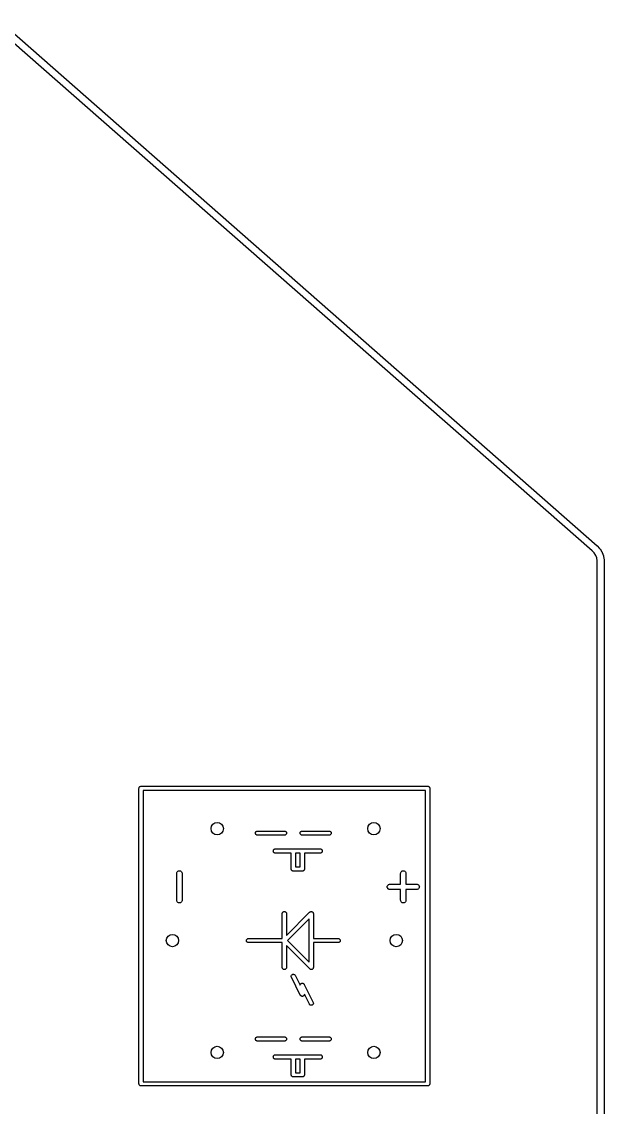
# Model space of a CAD drawing. Extents: x 17 to 176, y -177 to -9.
# Drawn here: x 159.06 to 175.58, y -67.72 to -36.92 of the extents above; entities that cross this region are included whole.
import ezdxf

# ---------------------------------------------------------------- set-up
doc = ezdxf.new("R2010")
doc.units = 0
doc.layers.add('BLACK', color=7, linetype='CONTINUOUS')

msp = doc.modelspace()

# ---------------------------------------------------------------- linework, layer by layer
at = {"layer": 'BLACK', "linetype": 'CONTINUOUS'}
for p, q in [((126.862, -9.1919), (175.379, -51.7871)), ((175.24, -51.931), (126.736, -9.3476)), ((175.297, -51.9926), (175.24, -51.931)), ((175.34, -52.0601), (175.297, -51.9926)), ((175.379, -51.7871), (175.382, -51.7907)), ((175.382, -51.7907), (175.382, -51.7907)), ((175.382, -51.7907), (175.45, -51.8631)), ((175.45, -51.8631), (175.451, -51.8641)), ((175.451, -51.8641), (175.457, -51.8713)), ((175.457, -51.8713), (175.462, -51.8785)), ((175.462, -51.8785), (175.514, -51.9627)), ((175.514, -51.9627), (175.515, -51.9639)), ((175.515, -51.9639), (175.519, -51.9721)), ((175.519, -51.9721), (175.523, -51.9802)), ((175.523, -51.9802), (175.558, -52.0729)), ((175.368, -52.1345), (175.34, -52.0601)), ((175.381, -52.2161), (175.368, -52.1345)), ((175.382, -52.2426), (175.381, -52.2161)), ((175.382, -176.017), (175.382, -52.2426)), ((175.558, -52.0729), (175.558, -52.0729)), ((175.558, -52.0729), (175.558, -52.0729)), ((175.558, -52.0729), (175.559, -52.0742)), ((175.559, -52.0742), (175.561, -52.083)), ((175.561, -52.083), (175.563, -52.0918)), ((175.563, -52.0918), (175.58, -52.1895)), ((175.58, -52.1895), (175.58, -52.1909)), ((175.58, -52.1909), (175.58, -52.1968)), ((175.58, -52.1968), (175.581, -52.2027)), ((175.581, -52.2027), (175.582, -52.2342)), ((175.582, -52.2342), (175.582, -52.2359)), ((175.582, -52.2359), (175.582, -176.027)), ((162.384, -58.672), (162.385, -58.6602)), ((162.384, -58.675), (162.384, -58.672)), ((162.384, -67.0511), (162.384, -58.675)), ((162.385, -58.6602), (162.388, -58.6489)), ((162.388, -58.6489), (162.394, -58.6385)), ((162.394, -58.6385), (162.401, -58.6294)), ((162.401, -58.6294), (162.411, -58.6219)), ((162.411, -58.6219), (162.421, -58.6163)), ((162.421, -58.6163), (162.432, -58.6129)), ((162.432, -58.6129), (162.441, -58.612)), ((162.441, -58.612), (162.444, -58.6117)), ((162.441, -58.612), (162.441, -58.612)), ((162.444, -58.6117), (162.447, -58.612)), ((162.447, -58.612), (170.569, -58.612)), ((162.504, -58.732), (162.504, -66.994)), ((170.512, -58.732), (162.504, -58.732)), ((170.512, -58.9231), (170.512, -58.732)), ((170.569, -58.612), (170.572, -58.6117)), ((170.572, -58.6117), (170.575, -58.612)), ((170.575, -58.612), (170.575, -58.612)), ((170.575, -58.612), (170.584, -58.6129)), ((170.584, -58.6129), (170.595, -58.6163)), ((170.595, -58.6163), (170.605, -58.6219)), ((170.605, -58.6219), (170.615, -58.6294)), ((170.615, -58.6294), (170.622, -58.6385)), ((170.622, -58.6385), (170.628, -58.6489)), ((170.628, -58.6489), (170.631, -58.6602)), ((170.631, -58.6602), (170.632, -58.672)), ((170.632, -58.672), (170.632, -58.6749)), ((170.632, -58.6749), (170.632, -67.0511)), ((170.512, -66.994), (170.512, -58.9231)), ((165.686, -59.942), (165.687, -59.9302)), ((165.687, -59.9538), (165.686, -59.942)), ((165.687, -59.9302), (165.69, -59.9189)), ((165.69, -59.9651), (165.687, -59.9538)), ((165.69, -59.9189), (165.696, -59.9085)), ((165.696, -59.9755), (165.69, -59.9651)), ((165.696, -59.9085), (165.703, -59.8994)), ((165.703, -59.9846), (165.696, -59.9755)), ((165.703, -59.8994), (165.713, -59.8919)), ((165.713, -59.9921), (165.703, -59.9846)), ((165.713, -59.8919), (165.723, -59.8863)), ((165.723, -59.9977), (165.713, -59.9921)), ((165.723, -59.8863), (165.734, -59.8829)), ((165.734, -60.0011), (165.723, -59.9977)), ((165.734, -59.8829), (165.743, -59.882)), ((165.743, -60.002), (165.734, -60.0011)), ((165.743, -59.882), (166.511, -59.882)), ((166.511, -60.002), (165.743, -60.002)), ((166.511, -59.882), (166.52, -59.8829)), ((166.52, -60.0011), (166.511, -60.002)), ((166.52, -59.8829), (166.531, -59.8863)), ((166.531, -59.9977), (166.52, -60.0011)), ((166.531, -59.8863), (166.541, -59.8919)), ((166.541, -59.9921), (166.531, -59.9977)), ((166.541, -59.8919), (166.551, -59.8994)), ((166.551, -59.9846), (166.541, -59.9921)), ((166.551, -59.8994), (166.558, -59.9085)), ((166.558, -59.9755), (166.551, -59.9846)), ((166.558, -59.9085), (166.564, -59.9189)), ((166.564, -59.9651), (166.558, -59.9755)), ((166.564, -59.9189), (166.567, -59.9302)), ((166.567, -59.9538), (166.564, -59.9651)), ((166.567, -59.9302), (166.568, -59.942)), ((166.568, -59.942), (166.567, -59.9538)), ((166.956, -59.942), (166.957, -59.9302)), ((166.957, -59.9538), (166.956, -59.942)), ((166.957, -59.9302), (166.96, -59.9189)), ((166.96, -59.9651), (166.957, -59.9538)), ((166.96, -59.9189), (166.966, -59.9085)), ((166.966, -59.9755), (166.96, -59.9651)), ((166.966, -59.9085), (166.973, -59.8994)), ((166.973, -59.9846), (166.966, -59.9755)), ((166.973, -59.8994), (166.983, -59.8919)), ((166.983, -59.9921), (166.973, -59.9846)), ((166.983, -59.8919), (166.993, -59.8863)), ((166.993, -59.9977), (166.983, -59.9921)), ((166.993, -59.8863), (167.004, -59.8829)), ((167.004, -60.0011), (166.993, -59.9977)), ((167.004, -59.8829), (167.013, -59.882)), ((167.013, -60.002), (167.004, -60.0011)), ((167.013, -59.882), (167.781, -59.882)), ((167.781, -60.002), (167.013, -60.002)), ((167.781, -59.882), (167.79, -59.8829)), ((167.79, -60.0011), (167.781, -60.002)), ((167.79, -59.8829), (167.801, -59.8863)), ((167.801, -59.9977), (167.79, -60.0011)), ((167.801, -59.8863), (167.811, -59.8919)), ((167.811, -59.9921), (167.801, -59.9977)), ((167.811, -59.8919), (167.821, -59.8994)), ((167.821, -59.9846), (167.811, -59.9921)), ((167.821, -59.8994), (167.828, -59.9085)), ((167.828, -59.9755), (167.821, -59.9846)), ((167.828, -59.9085), (167.834, -59.9189)), ((167.834, -59.9651), (167.828, -59.9755)), ((167.834, -59.9189), (167.837, -59.9302)), ((167.837, -59.9538), (167.834, -59.9651)), ((167.837, -59.9302), (167.838, -59.942)), ((167.838, -59.942), (167.837, -59.9538)), ((166.194, -60.45), (166.195, -60.4382)), ((166.195, -60.4618), (166.194, -60.45)), ((166.195, -60.4382), (166.198, -60.4269)), ((166.198, -60.4731), (166.195, -60.4618)), ((166.198, -60.4269), (166.204, -60.4165)), ((166.204, -60.4835), (166.198, -60.4731)), ((166.204, -60.4165), (166.211, -60.4074)), ((166.211, -60.4926), (166.204, -60.4835)), ((166.211, -60.4074), (166.221, -60.3999)), ((166.221, -60.5001), (166.211, -60.4926)), ((166.221, -60.3999), (166.231, -60.3943)), ((166.231, -60.5057), (166.221, -60.5001)), ((166.231, -60.3943), (166.242, -60.3909)), ((166.242, -60.5091), (166.231, -60.5057)), ((166.242, -60.3909), (166.251, -60.39)), ((166.251, -60.51), (166.242, -60.5091)), ((166.251, -60.39), (166.759, -60.39)), ((166.702, -60.51), (166.251, -60.51)), ((166.702, -60.9551), (166.702, -60.51)), ((166.759, -60.39), (166.762, -60.3897)), ((166.762, -60.3897), (166.765, -60.39)), ((166.765, -60.39), (167.013, -60.39)), ((166.822, -60.51), (166.822, -60.898)), ((166.956, -60.51), (166.822, -60.51)), ((166.956, -60.898), (166.956, -60.51)), ((167.013, -60.39), (167.016, -60.3897)), ((167.016, -60.3897), (167.019, -60.39)), ((167.019, -60.39), (167.527, -60.39)), ((167.527, -60.51), (167.076, -60.51)), ((167.076, -60.51), (167.076, -60.9551)), ((167.527, -60.39), (167.536, -60.3909)), ((167.536, -60.5091), (167.527, -60.51)), ((167.536, -60.3909), (167.547, -60.3943)), ((167.547, -60.5057), (167.536, -60.5091)), ((167.547, -60.3943), (167.557, -60.3999)), ((167.557, -60.5001), (167.547, -60.5057)), ((167.557, -60.3999), (167.567, -60.4074)), ((167.567, -60.4926), (167.557, -60.5001)), ((167.567, -60.4074), (167.574, -60.4165)), ((167.574, -60.4835), (167.567, -60.4926)), ((167.574, -60.4165), (167.58, -60.4269)), ((167.58, -60.4731), (167.574, -60.4835)), ((167.58, -60.4269), (167.583, -60.4382)), ((167.583, -60.4618), (167.58, -60.4731)), ((167.583, -60.4382), (167.584, -60.45)), ((167.584, -60.45), (167.583, -60.4618)), ((166.702, -60.958), (166.702, -60.9551)), ((166.703, -60.9698), (166.702, -60.958)), ((166.706, -60.9811), (166.703, -60.9698)), ((166.712, -60.9915), (166.706, -60.9811)), ((166.822, -60.898), (166.956, -60.898)), ((167.072, -60.9811), (167.066, -60.9915)), ((167.075, -60.9698), (167.072, -60.9811)), ((167.076, -60.9609), (167.075, -60.9698)), ((167.076, -60.9551), (167.076, -60.958)), ((167.076, -60.958), (167.076, -60.9609)), ((167.076, -60.9609), (167.076, -60.9609)), ((163.456, -61.084), (163.458, -61.0695)), ((163.456, -61.085), (163.456, -61.084)), ((163.456, -61.847), (163.456, -61.085)), ((163.458, -61.0695), (163.462, -61.0555)), ((163.462, -61.0555), (163.47, -61.0427)), ((163.47, -61.0427), (163.479, -61.0315)), ((163.479, -61.0315), (163.49, -61.0223)), ((163.49, -61.0223), (163.503, -61.0155)), ((163.503, -61.0155), (163.517, -61.0114)), ((163.517, -61.0114), (163.532, -61.01)), ((163.532, -61.01), (163.547, -61.0116)), ((163.547, -61.0116), (163.56, -61.0159)), ((163.56, -61.0159), (163.573, -61.0229)), ((163.573, -61.0229), (163.585, -61.0322)), ((163.585, -61.0322), (163.594, -61.0435)), ((163.594, -61.0435), (163.601, -61.0565)), ((163.601, -61.0565), (163.605, -61.0705)), ((163.605, -61.0705), (163.606, -61.085)), ((163.606, -61.085), (163.606, -61.847)), ((166.719, -61.0006), (166.712, -60.9915)), ((166.729, -61.0081), (166.719, -61.0006)), ((166.739, -61.0137), (166.729, -61.0081)), ((166.75, -61.0171), (166.739, -61.0137)), ((166.762, -61.0183), (166.75, -61.0171)), ((166.765, -61.018), (166.762, -61.0183)), ((167.013, -61.018), (166.765, -61.018)), ((167.016, -61.0183), (167.013, -61.018)), ((167.028, -61.0171), (167.016, -61.0183)), ((167.039, -61.0137), (167.028, -61.0171)), ((167.049, -61.0081), (167.039, -61.0137)), ((167.059, -61.0006), (167.049, -61.0081)), ((167.066, -60.9915), (167.059, -61.0006)), ((169.806, -61.084), (169.808, -61.0695)), ((169.806, -61.085), (169.806, -61.084)), ((169.806, -61.391), (169.806, -61.085)), ((169.808, -61.0695), (169.812, -61.0555)), ((169.812, -61.0555), (169.82, -61.0427)), ((169.82, -61.0427), (169.829, -61.0315)), ((169.829, -61.0315), (169.84, -61.0223)), ((169.84, -61.0223), (169.853, -61.0155)), ((169.853, -61.0155), (169.867, -61.0114)), ((169.867, -61.0114), (169.882, -61.01)), ((169.882, -61.01), (169.897, -61.0116)), ((169.897, -61.0116), (169.91, -61.0159)), ((169.91, -61.0159), (169.923, -61.0229)), ((169.923, -61.0229), (169.935, -61.0322)), ((169.935, -61.0322), (169.944, -61.0435)), ((169.944, -61.0435), (169.951, -61.0565)), ((169.951, -61.0565), (169.955, -61.0705)), ((169.955, -61.0705), (169.956, -61.085)), ((169.956, -61.085), (169.956, -61.391)), ((169.425, -61.4655), (169.427, -61.4509)), ((169.427, -61.4801), (169.425, -61.4655)), ((169.427, -61.4509), (169.431, -61.4369)), ((169.431, -61.4941), (169.427, -61.4801)), ((169.431, -61.4369), (169.438, -61.4241)), ((169.438, -61.5071), (169.431, -61.4941)), ((169.438, -61.4241), (169.448, -61.4128)), ((169.447, -61.5185), (169.438, -61.5071)), ((169.458, -61.5279), (169.447, -61.5185)), ((169.448, -61.4128), (169.459, -61.4035)), ((169.471, -61.5349), (169.458, -61.5279)), ((169.459, -61.4035), (169.472, -61.3967)), ((169.485, -61.5394), (169.471, -61.5349)), ((169.472, -61.3967), (169.486, -61.3924)), ((169.499, -61.541), (169.485, -61.5394)), ((169.486, -61.3924), (169.5, -61.391)), ((169.5, -61.541), (169.499, -61.541)), ((169.5, -61.391), (169.806, -61.391)), ((169.806, -61.541), (169.5, -61.541)), ((169.806, -61.847), (169.806, -61.541)), ((169.956, -61.391), (170.262, -61.391)), ((170.262, -61.541), (169.956, -61.541)), ((169.956, -61.541), (169.956, -61.847)), ((170.262, -61.391), (170.263, -61.391)), ((170.277, -61.5396), (170.262, -61.541)), ((170.263, -61.391), (170.278, -61.3926)), ((170.291, -61.5353), (170.277, -61.5396)), ((170.278, -61.3926), (170.292, -61.3971)), ((170.304, -61.5285), (170.291, -61.5353)), ((170.292, -61.3971), (170.305, -61.4041)), ((170.315, -61.5192), (170.304, -61.5285)), ((170.305, -61.4041), (170.316, -61.4135)), ((170.325, -61.5079), (170.315, -61.5192)), ((170.316, -61.4135), (170.325, -61.4249)), ((170.325, -61.4249), (170.332, -61.4379)), ((170.332, -61.4951), (170.325, -61.5079)), ((170.332, -61.4379), (170.336, -61.4519)), ((170.336, -61.4811), (170.332, -61.4951)), ((170.336, -61.4519), (170.337, -61.4665)), ((170.337, -61.4665), (170.336, -61.4811)), ((163.458, -61.8615), (163.456, -61.847)), ((163.462, -61.8755), (163.458, -61.8615)), ((163.469, -61.8885), (163.462, -61.8755)), ((163.478, -61.8998), (163.469, -61.8885)), ((163.489, -61.9091), (163.478, -61.8998)), ((163.502, -61.9161), (163.489, -61.9091)), ((163.572, -61.9097), (163.56, -61.9165)), ((163.584, -61.9005), (163.572, -61.9097)), ((163.593, -61.8893), (163.584, -61.9005)), ((163.6, -61.8765), (163.593, -61.8893)), ((163.605, -61.8625), (163.6, -61.8765)), ((163.606, -61.848), (163.605, -61.8625)), ((163.606, -61.847), (163.606, -61.848)), ((169.808, -61.8615), (169.806, -61.847)), ((169.812, -61.8755), (169.808, -61.8615)), ((169.819, -61.8885), (169.812, -61.8755)), ((169.828, -61.8998), (169.819, -61.8885)), ((169.839, -61.9091), (169.828, -61.8998)), ((169.852, -61.9161), (169.839, -61.9091)), ((169.922, -61.9097), (169.91, -61.9165)), ((169.934, -61.9005), (169.922, -61.9097)), ((169.943, -61.8893), (169.934, -61.9005)), ((169.95, -61.8765), (169.943, -61.8893)), ((169.955, -61.8625), (169.95, -61.8765)), ((169.956, -61.848), (169.955, -61.8625)), ((169.956, -61.847), (169.956, -61.848)), ((163.516, -61.9204), (163.502, -61.9161)), ((163.531, -61.9219), (163.516, -61.9204)), ((163.545, -61.9206), (163.531, -61.9219)), ((163.56, -61.9165), (163.545, -61.9206)), ((166.448, -62.2251), (166.449, -62.2162)), ((166.449, -62.2162), (166.452, -62.2049)), ((166.452, -62.2049), (166.458, -62.1945)), ((166.458, -62.1945), (166.465, -62.1854)), ((166.465, -62.1854), (166.475, -62.1779)), ((166.475, -62.1779), (166.485, -62.1723)), ((166.485, -62.1723), (166.496, -62.1689)), ((166.496, -62.1689), (166.508, -62.1677)), ((166.508, -62.1677), (166.52, -62.1689)), ((166.52, -62.1689), (166.531, -62.1723)), ((166.531, -62.1723), (166.541, -62.1779)), ((166.541, -62.1779), (166.551, -62.1854)), ((166.551, -62.1854), (166.558, -62.1945)), ((166.558, -62.1945), (166.564, -62.2049)), ((166.564, -62.2049), (166.567, -62.2162)), ((166.567, -62.2162), (166.568, -62.2251)), ((166.568, -62.8451), (167.225, -62.1876)), ((167.225, -62.1876), (167.227, -62.1854)), ((167.227, -62.1854), (167.23, -62.1835)), ((167.23, -62.1835), (167.237, -62.1779)), ((167.23, -62.1835), (167.23, -62.1835)), ((167.237, -62.1779), (167.247, -62.1723)), ((167.247, -62.1723), (167.258, -62.1689)), ((167.258, -62.1689), (167.27, -62.1677)), ((167.27, -62.1677), (167.282, -62.1689)), ((167.282, -62.1689), (167.29, -62.1713)), ((167.29, -62.1713), (167.293, -62.1723)), ((167.293, -62.1723), (167.303, -62.1779)), ((167.303, -62.1779), (167.313, -62.1854)), ((167.313, -62.1854), (167.32, -62.1945)), ((167.32, -62.1945), (167.326, -62.2049)), ((167.326, -62.2049), (167.329, -62.2162)), ((167.329, -62.2162), (167.33, -62.2251)), ((169.866, -61.9204), (169.852, -61.9161)), ((169.881, -61.9219), (169.866, -61.9204)), ((169.895, -61.9206), (169.881, -61.9219)), ((169.91, -61.9165), (169.895, -61.9206)), ((166.448, -62.7363), (166.448, -62.2251)), ((166.568, -62.2251), (166.568, -62.8451)), ((167.21, -62.3729), (166.593, -62.99)), ((167.21, -62.987), (167.21, -62.3729)), ((167.33, -62.2251), (167.33, -62.2251)), ((167.33, -62.2251), (167.33, -62.228)), ((167.33, -62.228), (167.33, -62.2309)), ((167.33, -62.2309), (167.33, -62.93)), ((166.448, -62.93), (166.448, -62.7363)), ((165.432, -62.99), (165.433, -62.9782)), ((165.433, -63.0018), (165.432, -62.99)), ((165.433, -62.9782), (165.436, -62.9669)), ((165.436, -63.0131), (165.433, -63.0018)), ((165.436, -62.9669), (165.442, -62.9565)), ((165.442, -63.0235), (165.436, -63.0131)), ((165.442, -62.9565), (165.449, -62.9474)), ((165.449, -63.0326), (165.442, -63.0235)), ((165.449, -62.9474), (165.459, -62.9399)), ((165.459, -63.0401), (165.449, -63.0326)), ((165.459, -62.9399), (165.469, -62.9343)), ((165.469, -63.0457), (165.459, -63.0401)), ((165.469, -62.9343), (165.48, -62.9309)), ((165.48, -63.0491), (165.469, -63.0457)), ((165.48, -62.9309), (165.489, -62.93)), ((165.489, -63.05), (165.48, -63.0491)), ((165.489, -62.93), (166.448, -62.93)), ((166.448, -63.05), (165.489, -63.05)), ((166.448, -63.7549), (166.448, -63.05)), ((167.226, -63.7924), (166.568, -63.1349)), ((166.568, -63.1349), (166.568, -63.7549)), ((166.593, -62.99), (167.21, -63.6071)), ((167.21, -62.99), (167.21, -62.987)), ((167.21, -62.9929), (167.21, -62.99)), ((167.21, -63.6071), (167.21, -62.9929)), ((167.33, -62.93), (168.035, -62.93)), ((168.035, -63.05), (167.33, -63.05)), ((167.33, -63.05), (167.33, -63.7491)), ((168.035, -62.93), (168.044, -62.9309)), ((168.044, -63.0491), (168.035, -63.05)), ((168.044, -62.9309), (168.055, -62.9343)), ((168.055, -63.0457), (168.044, -63.0491)), ((168.055, -62.9343), (168.065, -62.9399)), ((168.065, -63.0401), (168.055, -63.0457)), ((168.065, -62.9399), (168.075, -62.9474)), ((168.075, -63.0326), (168.065, -63.0401)), ((168.075, -62.9474), (168.082, -62.9565)), ((168.082, -63.0235), (168.075, -63.0326)), ((168.082, -62.9565), (168.088, -62.9669)), ((168.088, -63.0131), (168.082, -63.0235)), ((168.088, -62.9669), (168.091, -62.9782)), ((168.091, -63.0018), (168.088, -63.0131)), ((168.091, -62.9782), (168.092, -62.99)), ((168.092, -62.99), (168.091, -63.0018)), ((166.449, -63.7638), (166.448, -63.7549)), ((166.568, -63.7549), (166.567, -63.7638)), ((167.33, -63.7549), (167.329, -63.7638)), ((167.33, -63.7491), (167.33, -63.752)), ((167.33, -63.752), (167.33, -63.7549)), ((167.33, -63.7549), (167.33, -63.7549)), ((166.452, -63.7751), (166.449, -63.7638)), ((166.458, -63.7855), (166.452, -63.7751)), ((166.465, -63.7946), (166.458, -63.7855)), ((166.475, -63.8021), (166.465, -63.7946)), ((166.485, -63.8077), (166.475, -63.8021)), ((166.496, -63.8111), (166.485, -63.8077)), ((166.508, -63.8123), (166.496, -63.8111)), ((166.52, -63.8111), (166.508, -63.8123)), ((166.531, -63.8077), (166.52, -63.8111)), ((166.541, -63.8021), (166.531, -63.8077)), ((166.551, -63.7946), (166.541, -63.8021)), ((166.558, -63.7855), (166.551, -63.7946)), ((166.564, -63.7751), (166.558, -63.7855)), ((166.567, -63.7638), (166.564, -63.7751)), ((166.702, -63.9985), (166.705, -63.9869)), ((166.702, -64.0103), (166.702, -63.9985)), ((166.704, -64.0219), (166.702, -64.0103)), ((166.707, -64.0302), (166.704, -64.0219)), ((166.705, -63.9869), (166.71, -63.9761)), ((166.96, -64.5363), (166.707, -64.0302)), ((166.71, -63.9761), (166.716, -63.9665)), ((166.716, -63.9665), (166.725, -63.9584)), ((166.725, -63.9584), (166.735, -63.9521)), ((166.735, -63.9521), (166.746, -63.9479)), ((166.746, -63.9479), (166.758, -63.9459)), ((166.758, -63.9459), (166.77, -63.9462)), ((166.77, -63.9462), (166.781, -63.9488)), ((166.781, -63.9488), (166.792, -63.9536)), ((166.792, -63.9536), (166.802, -63.9605)), ((166.802, -63.9605), (166.81, -63.969)), ((166.81, -63.969), (166.814, -63.9765)), ((166.814, -63.9765), (166.956, -64.2598)), ((167.227, -63.7946), (167.226, -63.7924)), ((167.23, -63.7965), (167.227, -63.7946)), ((167.237, -63.8021), (167.23, -63.7965)), ((167.23, -63.7965), (167.23, -63.7965)), ((167.247, -63.8077), (167.237, -63.8021)), ((167.25, -63.8087), (167.247, -63.8077)), ((167.258, -63.8111), (167.25, -63.8087)), ((167.27, -63.8123), (167.258, -63.8111)), ((167.282, -63.8111), (167.27, -63.8123)), ((167.293, -63.8077), (167.282, -63.8111)), ((167.303, -63.8021), (167.293, -63.8077)), ((167.313, -63.7946), (167.303, -63.8021)), ((167.32, -63.7855), (167.313, -63.7946)), ((167.326, -63.7751), (167.32, -63.7855)), ((167.329, -63.7638), (167.326, -63.7751)), ((166.956, -64.2525), (166.957, -64.2504)), ((166.956, -64.2562), (166.956, -64.2525)), ((166.956, -64.2571), (166.956, -64.2562)), ((166.956, -64.2592), (166.956, -64.2571)), ((166.956, -64.2598), (166.956, -64.2592)), ((166.957, -64.2482), (166.958, -64.2446)), ((166.957, -64.2504), (166.957, -64.2482)), ((166.958, -64.2446), (166.959, -64.2409)), ((166.959, -64.2409), (166.96, -64.239)), ((166.96, -64.2369), (166.962, -64.2336)), ((166.96, -64.239), (166.96, -64.2369)), ((166.962, -64.2336), (166.964, -64.2301)), ((166.964, -64.2301), (166.965, -64.2284)), ((166.965, -64.2284), (166.966, -64.2265)), ((166.966, -64.2265), (166.968, -64.2236)), ((166.968, -64.2236), (166.97, -64.2205)), ((166.97, -64.2205), (166.972, -64.219)), ((166.972, -64.219), (166.973, -64.2174)), ((166.973, -64.2174), (166.976, -64.215)), ((166.976, -64.215), (166.979, -64.2124)), ((166.979, -64.2124), (166.981, -64.2112)), ((166.981, -64.2112), (166.983, -64.2099)), ((166.983, -64.2099), (166.986, -64.2081)), ((166.986, -64.2081), (166.989, -64.2061)), ((166.989, -64.2061), (166.991, -64.2053)), ((166.991, -64.2053), (166.993, -64.2043)), ((166.993, -64.2043), (166.997, -64.2032)), ((166.997, -64.2032), (167, -64.2019)), ((167, -64.2019), (167.002, -64.2015)), ((167.002, -64.2015), (167.004, -64.2009)), ((167.004, -64.2009), (167.008, -64.2005)), ((167.008, -64.2005), (167.012, -64.1999)), ((167.012, -64.1999), (167.014, -64.1999)), ((167.014, -64.1999), (167.016, -64.1997)), ((167.016, -64.1997), (167.02, -64.2001)), ((167.02, -64.2001), (167.024, -64.2002)), ((167.024, -64.2002), (167.026, -64.2007)), ((167.026, -64.2007), (167.028, -64.2009)), ((167.028, -64.2009), (167.031, -64.202)), ((167.031, -64.202), (167.035, -64.2028)), ((167.035, -64.2028), (167.037, -64.2037)), ((167.037, -64.2037), (167.039, -64.2043)), ((167.039, -64.2043), (167.042, -64.2061)), ((167.042, -64.2061), (167.046, -64.2076)), ((167.046, -64.2076), (167.048, -64.2089)), ((167.048, -64.2089), (167.049, -64.2099)), ((167.049, -64.2099), (167.052, -64.2123)), ((167.052, -64.2123), (167.056, -64.2145)), ((167.056, -64.2145), (167.057, -64.216)), ((167.057, -64.216), (167.059, -64.2174)), ((167.059, -64.2174), (167.061, -64.2203)), ((167.061, -64.2203), (167.064, -64.223)), ((167.064, -64.223), (167.065, -64.2249)), ((167.065, -64.2249), (167.066, -64.2265)), ((167.066, -64.2265), (167.068, -64.2298)), ((167.068, -64.2298), (167.068, -64.2305)), ((167.068, -64.2305), (167.069, -64.2324)), ((167.069, -64.2324), (167.072, -64.2369)), ((167.072, -64.2369), (167.072, -64.2377)), ((167.072, -64.2377), (167.325, -64.7438)), ((166.96, -64.5371), (166.96, -64.5363)), ((166.963, -64.5415), (166.96, -64.5371)), ((166.964, -64.5435), (166.963, -64.5415)), ((166.964, -64.5442), (166.964, -64.5435)), ((166.966, -64.5475), (166.964, -64.5442)), ((166.967, -64.5491), (166.966, -64.5475)), ((166.968, -64.551), (166.967, -64.5491)), ((166.971, -64.5537), (166.968, -64.551)), ((166.973, -64.5566), (166.971, -64.5537)), ((166.975, -64.558), (166.973, -64.5566)), ((166.976, -64.5595), (166.975, -64.558)), ((166.98, -64.5617), (166.976, -64.5595)), ((166.983, -64.5641), (166.98, -64.5617)), ((166.984, -64.5651), (166.983, -64.5641)), ((166.986, -64.5664), (166.984, -64.5651)), ((166.99, -64.5679), (166.986, -64.5664)), ((166.993, -64.5697), (166.99, -64.5679)), ((166.995, -64.5703), (166.993, -64.5697)), ((166.997, -64.5712), (166.995, -64.5703)), ((167.001, -64.572), (166.997, -64.5712)), ((167.004, -64.5731), (167.001, -64.572)), ((167.006, -64.5733), (167.004, -64.5731)), ((167.008, -64.5738), (167.006, -64.5733)), ((167.012, -64.5739), (167.008, -64.5738)), ((167.016, -64.5743), (167.012, -64.5739)), ((167.018, -64.5741), (167.016, -64.5743)), ((167.02, -64.5741), (167.018, -64.5741)), ((167.024, -64.5735), (167.02, -64.5741)), ((167.028, -64.5731), (167.024, -64.5735)), ((167.03, -64.5725), (167.028, -64.5731)), ((167.032, -64.5721), (167.03, -64.5725)), ((167.035, -64.5708), (167.032, -64.5721)), ((167.039, -64.5697), (167.035, -64.5708)), ((167.041, -64.5687), (167.039, -64.5697)), ((167.043, -64.5679), (167.041, -64.5687)), ((167.046, -64.5659), (167.043, -64.5679)), ((167.049, -64.5641), (167.046, -64.5659)), ((167.051, -64.5628), (167.049, -64.5641)), ((167.053, -64.5616), (167.051, -64.5628)), ((167.056, -64.559), (167.053, -64.5616)), ((167.059, -64.5566), (167.056, -64.559)), ((167.06, -64.555), (167.059, -64.5566)), ((167.062, -64.5535), (167.06, -64.555)), ((167.064, -64.5504), (167.062, -64.5535)), ((167.066, -64.5475), (167.064, -64.5504)), ((167.067, -64.5456), (167.066, -64.5475)), ((167.068, -64.5439), (167.067, -64.5456)), ((167.07, -64.5404), (167.068, -64.5439)), ((167.072, -64.5371), (167.07, -64.5404)), ((167.073, -64.5331), (167.072, -64.535)), ((167.072, -64.535), (167.072, -64.5371)), ((167.074, -64.5294), (167.073, -64.5331)), ((167.075, -64.5258), (167.074, -64.5294)), ((167.076, -64.5215), (167.075, -64.5236)), ((167.075, -64.5236), (167.075, -64.5258)), ((167.218, -64.7975), (167.076, -64.5142)), ((167.076, -64.5142), (167.076, -64.5148)), ((167.076, -64.5148), (167.076, -64.5169)), ((167.076, -64.5169), (167.076, -64.5178)), ((167.076, -64.5178), (167.076, -64.5215)), ((167.222, -64.805), (167.218, -64.7975)), ((167.23, -64.8135), (167.222, -64.805)), ((167.24, -64.8204), (167.23, -64.8135)), ((167.251, -64.8252), (167.24, -64.8204)), ((167.262, -64.8278), (167.251, -64.8252)), ((167.274, -64.8281), (167.262, -64.8278)), ((167.286, -64.8261), (167.274, -64.8281)), ((167.297, -64.8219), (167.286, -64.8261)), ((167.307, -64.8156), (167.297, -64.8219)), ((167.316, -64.8075), (167.307, -64.8156)), ((167.322, -64.7979), (167.316, -64.8075)), ((167.327, -64.7871), (167.322, -64.7979)), ((167.325, -64.7438), (167.328, -64.7521)), ((167.33, -64.7755), (167.327, -64.7871)), ((167.328, -64.7521), (167.33, -64.7637)), ((167.33, -64.7637), (167.33, -64.7755)), ((165.686, -65.784), (165.687, -65.7722)), ((165.687, -65.7958), (165.686, -65.784)), ((165.687, -65.7722), (165.69, -65.7609)), ((165.69, -65.8071), (165.687, -65.7958)), ((165.69, -65.7609), (165.696, -65.7505)), ((165.696, -65.8175), (165.69, -65.8071)), ((165.696, -65.7505), (165.703, -65.7414)), ((165.703, -65.8266), (165.696, -65.8175)), ((165.703, -65.7414), (165.713, -65.7339)), ((165.713, -65.8341), (165.703, -65.8266)), ((165.713, -65.7339), (165.723, -65.7283)), ((165.723, -65.8397), (165.713, -65.8341)), ((165.723, -65.7283), (165.734, -65.7249)), ((165.734, -65.8431), (165.723, -65.8397)), ((165.734, -65.7249), (165.743, -65.724)), ((165.743, -65.844), (165.734, -65.8431)), ((165.743, -65.724), (166.511, -65.724)), ((166.511, -65.844), (165.743, -65.844)), ((166.511, -65.724), (166.52, -65.7249)), ((166.52, -65.8431), (166.511, -65.844)), ((166.52, -65.7249), (166.531, -65.7283)), ((166.531, -65.8397), (166.52, -65.8431)), ((166.531, -65.7283), (166.541, -65.7339)), ((166.541, -65.8341), (166.531, -65.8397)), ((166.541, -65.7339), (166.551, -65.7414)), ((166.551, -65.8266), (166.541, -65.8341)), ((166.551, -65.7414), (166.558, -65.7505)), ((166.558, -65.8175), (166.551, -65.8266)), ((166.558, -65.7505), (166.564, -65.7609)), ((166.564, -65.8071), (166.558, -65.8175)), ((166.564, -65.7609), (166.567, -65.7722)), ((166.567, -65.7958), (166.564, -65.8071)), ((166.567, -65.7722), (166.568, -65.784)), ((166.568, -65.784), (166.567, -65.7958)), ((166.956, -65.784), (166.957, -65.7722)), ((166.957, -65.7958), (166.956, -65.784)), ((166.957, -65.7722), (166.96, -65.7609)), ((166.96, -65.8071), (166.957, -65.7958)), ((166.96, -65.7609), (166.966, -65.7505)), ((166.966, -65.8175), (166.96, -65.8071)), ((166.966, -65.7505), (166.973, -65.7414)), ((166.973, -65.8266), (166.966, -65.8175)), ((166.973, -65.7414), (166.983, -65.7339)), ((166.983, -65.8341), (166.973, -65.8266)), ((166.983, -65.7339), (166.993, -65.7283)), ((166.993, -65.8397), (166.983, -65.8341)), ((166.993, -65.7283), (167.004, -65.7249)), ((167.004, -65.8431), (166.993, -65.8397)), ((167.004, -65.7249), (167.013, -65.724)), ((167.013, -65.844), (167.004, -65.8431)), ((167.013, -65.724), (167.781, -65.724)), ((167.781, -65.844), (167.013, -65.844)), ((167.781, -65.724), (167.79, -65.7249)), ((167.79, -65.8431), (167.781, -65.844)), ((167.79, -65.7249), (167.801, -65.7283)), ((167.801, -65.8397), (167.79, -65.8431)), ((167.801, -65.7283), (167.811, -65.7339)), ((167.811, -65.8341), (167.801, -65.8397)), ((167.811, -65.7339), (167.821, -65.7414)), ((167.821, -65.8266), (167.811, -65.8341)), ((167.821, -65.7414), (167.828, -65.7505)), ((167.828, -65.8175), (167.821, -65.8266)), ((167.828, -65.7505), (167.834, -65.7609)), ((167.834, -65.8071), (167.828, -65.8175)), ((167.834, -65.7609), (167.837, -65.7722)), ((167.837, -65.7958), (167.834, -65.8071)), ((167.837, -65.7722), (167.838, -65.784)), ((167.838, -65.784), (167.837, -65.7958)), ((166.194, -66.292), (166.195, -66.2802)), ((166.195, -66.3038), (166.194, -66.292)), ((166.195, -66.2802), (166.198, -66.2689)), ((166.198, -66.3151), (166.195, -66.3038)), ((166.198, -66.2689), (166.204, -66.2585)), ((166.204, -66.3255), (166.198, -66.3151)), ((166.204, -66.2585), (166.211, -66.2494)), ((166.211, -66.3346), (166.204, -66.3255)), ((166.211, -66.2494), (166.221, -66.2419)), ((166.221, -66.3421), (166.211, -66.3346)), ((166.221, -66.2419), (166.231, -66.2363)), ((166.231, -66.3477), (166.221, -66.3421)), ((166.231, -66.2363), (166.242, -66.2329)), ((166.242, -66.3511), (166.231, -66.3477)), ((166.242, -66.2329), (166.251, -66.232)), ((166.251, -66.352), (166.242, -66.3511)), ((166.251, -66.232), (166.759, -66.232)), ((166.702, -66.352), (166.251, -66.352)), ((166.702, -66.7971), (166.702, -66.352)), ((166.759, -66.232), (166.762, -66.2317)), ((166.762, -66.2317), (166.765, -66.232)), ((166.765, -66.232), (167.013, -66.232)), ((166.822, -66.352), (166.822, -66.74)), ((166.956, -66.352), (166.822, -66.352)), ((166.956, -66.74), (166.956, -66.352)), ((167.013, -66.232), (167.016, -66.2317)), ((167.016, -66.2317), (167.019, -66.232)), ((167.019, -66.232), (167.527, -66.232)), ((167.527, -66.352), (167.076, -66.352)), ((167.076, -66.352), (167.076, -66.7971)), ((167.527, -66.232), (167.536, -66.2329)), ((167.536, -66.3511), (167.527, -66.352)), ((167.536, -66.2329), (167.547, -66.2363)), ((167.547, -66.3477), (167.536, -66.3511)), ((167.547, -66.2363), (167.557, -66.2419)), ((167.557, -66.3421), (167.547, -66.3477)), ((167.557, -66.2419), (167.567, -66.2494)), ((167.567, -66.3346), (167.557, -66.3421)), ((167.567, -66.2494), (167.574, -66.2585)), ((167.574, -66.3255), (167.567, -66.3346)), ((167.574, -66.2585), (167.58, -66.2689)), ((167.58, -66.3151), (167.574, -66.3255)), ((167.58, -66.2689), (167.583, -66.2802)), ((167.583, -66.3038), (167.58, -66.3151)), ((167.583, -66.2802), (167.584, -66.292)), ((167.584, -66.292), (167.583, -66.3038)), ((166.702, -66.8), (166.702, -66.7971)), ((166.703, -66.8118), (166.702, -66.8)), ((166.706, -66.8231), (166.703, -66.8118)), ((166.712, -66.8332), (166.706, -66.8231)), ((166.712, -66.8335), (166.712, -66.8332)), ((166.719, -66.8426), (166.712, -66.8335)), ((166.822, -66.74), (166.956, -66.74)), ((167.066, -66.8335), (167.059, -66.8426)), ((167.072, -66.8231), (167.066, -66.8335)), ((167.075, -66.8118), (167.072, -66.8231)), ((167.076, -66.8029), (167.075, -66.8118)), ((167.076, -66.7971), (167.076, -66.8)), ((167.076, -66.8), (167.076, -66.8029)), ((167.076, -66.8029), (167.076, -66.8029)), ((162.384, -67.054), (162.384, -67.0511)), ((162.385, -67.0658), (162.384, -67.054)), ((162.388, -67.0771), (162.385, -67.0658)), ((162.392, -67.084), (162.388, -67.0771)), ((162.394, -67.0875), (162.392, -67.084)), ((162.401, -67.0966), (162.394, -67.0875)), ((162.411, -67.1041), (162.401, -67.0966)), ((162.421, -67.1097), (162.411, -67.1041)), ((162.432, -67.1131), (162.421, -67.1097)), ((162.444, -67.1143), (162.432, -67.1131)), ((162.447, -67.114), (162.444, -67.1143)), ((170.569, -67.114), (162.447, -67.114)), ((162.504, -66.994), (170.512, -66.994)), ((166.729, -66.8501), (166.719, -66.8426)), ((166.739, -66.8557), (166.729, -66.8501)), ((166.75, -66.8591), (166.739, -66.8557)), ((166.762, -66.8603), (166.75, -66.8591)), ((166.765, -66.86), (166.762, -66.8603)), ((167.013, -66.86), (166.765, -66.86)), ((167.016, -66.8603), (167.013, -66.86)), ((167.028, -66.8591), (167.016, -66.8603)), ((167.039, -66.8557), (167.028, -66.8591)), ((167.049, -66.8501), (167.039, -66.8557)), ((167.059, -66.8426), (167.049, -66.8501)), ((170.572, -67.1143), (170.569, -67.114)), ((170.584, -67.1131), (170.572, -67.1143)), ((170.595, -67.1097), (170.584, -67.1131)), ((170.605, -67.1041), (170.595, -67.1097)), ((170.615, -67.0966), (170.605, -67.1041)), ((170.622, -67.0875), (170.615, -67.0966)), ((170.628, -67.0771), (170.622, -67.0875)), ((170.631, -67.0658), (170.628, -67.0771)), ((170.632, -67.0569), (170.631, -67.0658)), ((170.632, -67.0511), (170.632, -67.054)), ((170.632, -67.054), (170.632, -67.0569)), ((170.632, -67.0569), (170.632, -67.0569))]:
    msp.add_line(p, q, dxfattribs=at)
at = {"layer": 'BLACK'}
for centre in [(164.603, -59.815), (164.603, -59.815), (169.048, -59.815), (169.048, -59.815), (163.333, -62.99), (163.333, -62.99), (169.683, -62.99), (169.683, -62.99), (164.603, -66.165), (164.603, -66.165), (169.048, -66.165), (169.048, -66.165)]:
    msp.add_circle(centre, 0.175, dxfattribs=at)

doc.saveas('drawing.dxf')
